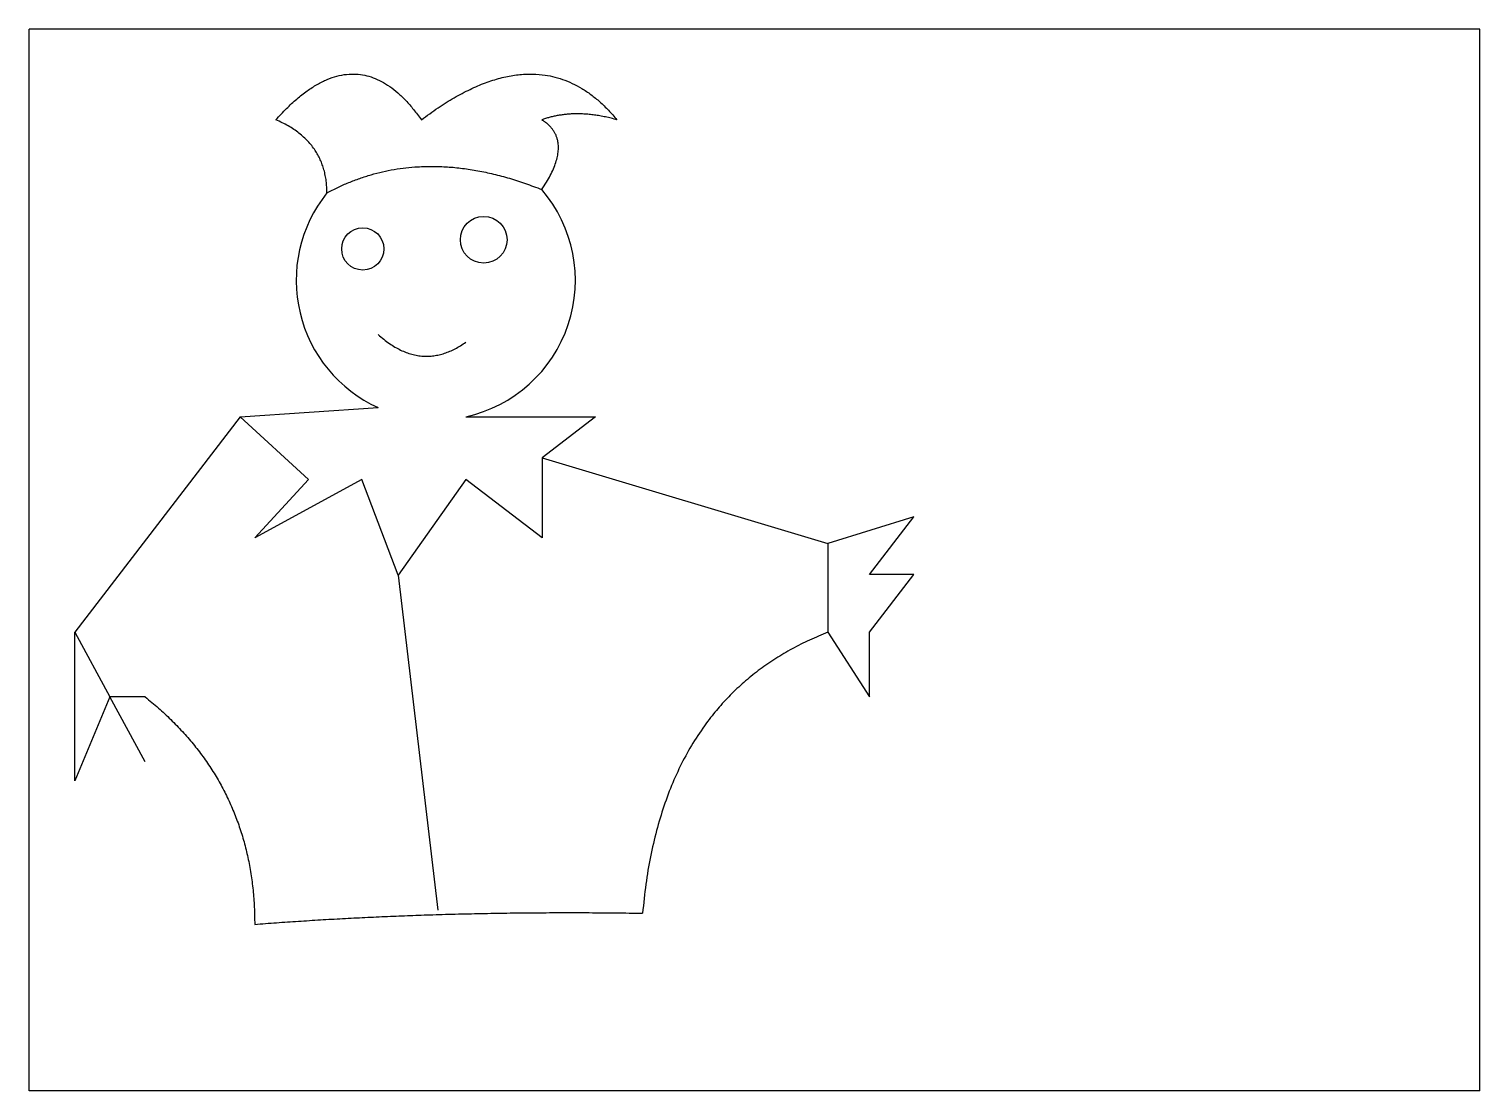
# Model space of a CAD drawing. Extents: x -3.15 to 2.57, y -1.55 to 2.64.
import ezdxf

# ---------------------------------------------------------------- set-up
doc = ezdxf.new("R2010")
doc.units = 0
doc.header["$MEASUREMENT"] = 0
doc.layers.add('MODELSKETCH_VISIBLE', color=7, linetype='CONTINUOUS')

msp = doc.modelspace()

# ---------------------------------------------------------------- linework, layer by layer
at = {"layer": 'MODELSKETCH_VISIBLE'}
for p, q in [((-3.1526, -1.5549), (-3.1526, 2.6355)), ((2.5732, 2.6355), (-3.1526, 2.6355)), ((2.5732, -1.5549), (2.5732, 2.6355)), ((-2.3198, 1.1057), (-2.972, 0.255)), ((-2.3198, 1.1057), (-1.7746, 1.1417)), ((-2.0503, 0.858), (-2.3198, 1.1057)), ((-1.4282, 1.1057), (-0.9173, 1.1057)), ((-0.9173, 1.1057), (-1.128, 0.9428)), ((-1.128, 0.9428), (-1.128, 0.6279)), ((-1.128, 0.9428), (0, 0.6048)), ((-2.2619, 0.6279), (-2.0503, 0.858)), ((-1.8387, 0.858), (-2.2619, 0.6279)), ((-1.6954, 0.4801), (-1.8387, 0.858)), ((-1.4282, 0.858), (-1.6954, 0.4801)), ((-1.128, 0.6279), (-1.4282, 0.858)), ((0.3388, 0.7112), (0, 0.6048)), ((0.1639, 0.4831), (0.3388, 0.7112)), ((0, 0.6048), (0, 0.255)), ((-1.6954, 0.4801), (-1.5387, -0.8408)), ((0.1639, 0.255), (0.3388, 0.4831)), ((0.3388, 0.4831), (0.1639, 0.4831)), ((-2.972, -0.3311), (-2.972, 0.255)), ((-2.972, 0.255), (-2.8332, 0)), ((0, 0.255), (0.1639, 0)), ((0.1639, 0), (0.1639, 0.255)), ((-2.6943, 0), (-2.8332, 0)), ((-2.6943, -0.2561), (-2.8332, 0)), ((-2.8332, 0), (-2.972, -0.3311)), ((2.5732, -1.5549), (-3.1526, -1.5549))]:
    msp.add_line(p, q, dxfattribs=at)
for centre, radius in [((-1.3584, 1.804), 0.0921), ((-1.8355, 1.7679), 0.0833)]:
    msp.add_circle(centre, radius, dxfattribs=at)
for start, end in [(141.2239, 245.6399), (282.499, 40.5896)]:
    msp.add_arc((-1.5474, 1.6436), 0.5509, start, end, dxfattribs=at)
for points in [[(-2.1785, 2.2772), (-1.858, 2.6386), (-1.6043, 2.2772)], [(-1.6043, 2.2772), (-1.1291, 2.6386), (-0.8326, 2.2772)], [(-0.8326, 2.2772), (-0.998, 2.3244), (-1.1291, 2.2772)], [(-1.9769, 1.9886), (-1.9769, 2.1916), (-2.1785, 2.2772)], [(-1.1291, 2.002), (-0.998, 2.1962), (-1.1291, 2.2772)], [(-1.9769, 1.9886), (-1.6043, 2.1916), (-1.1291, 2.002)], [(-1.7746, 1.4301), (-1.6045, 1.2753), (-1.4282, 1.4001)], [(0, 0.255), (-0.6578, 0), (-0.7312, -0.8533)], [(-2.6943, 0), (-2.2619, -0.3445), (-2.2619, -0.8974)], [(-2.2619, -0.8974), (-1.5387, -0.8408), (-0.7312, -0.8533)]]:
    msp.add_open_spline(points, degree=2, dxfattribs=at)

doc.saveas('drawing.dxf')
